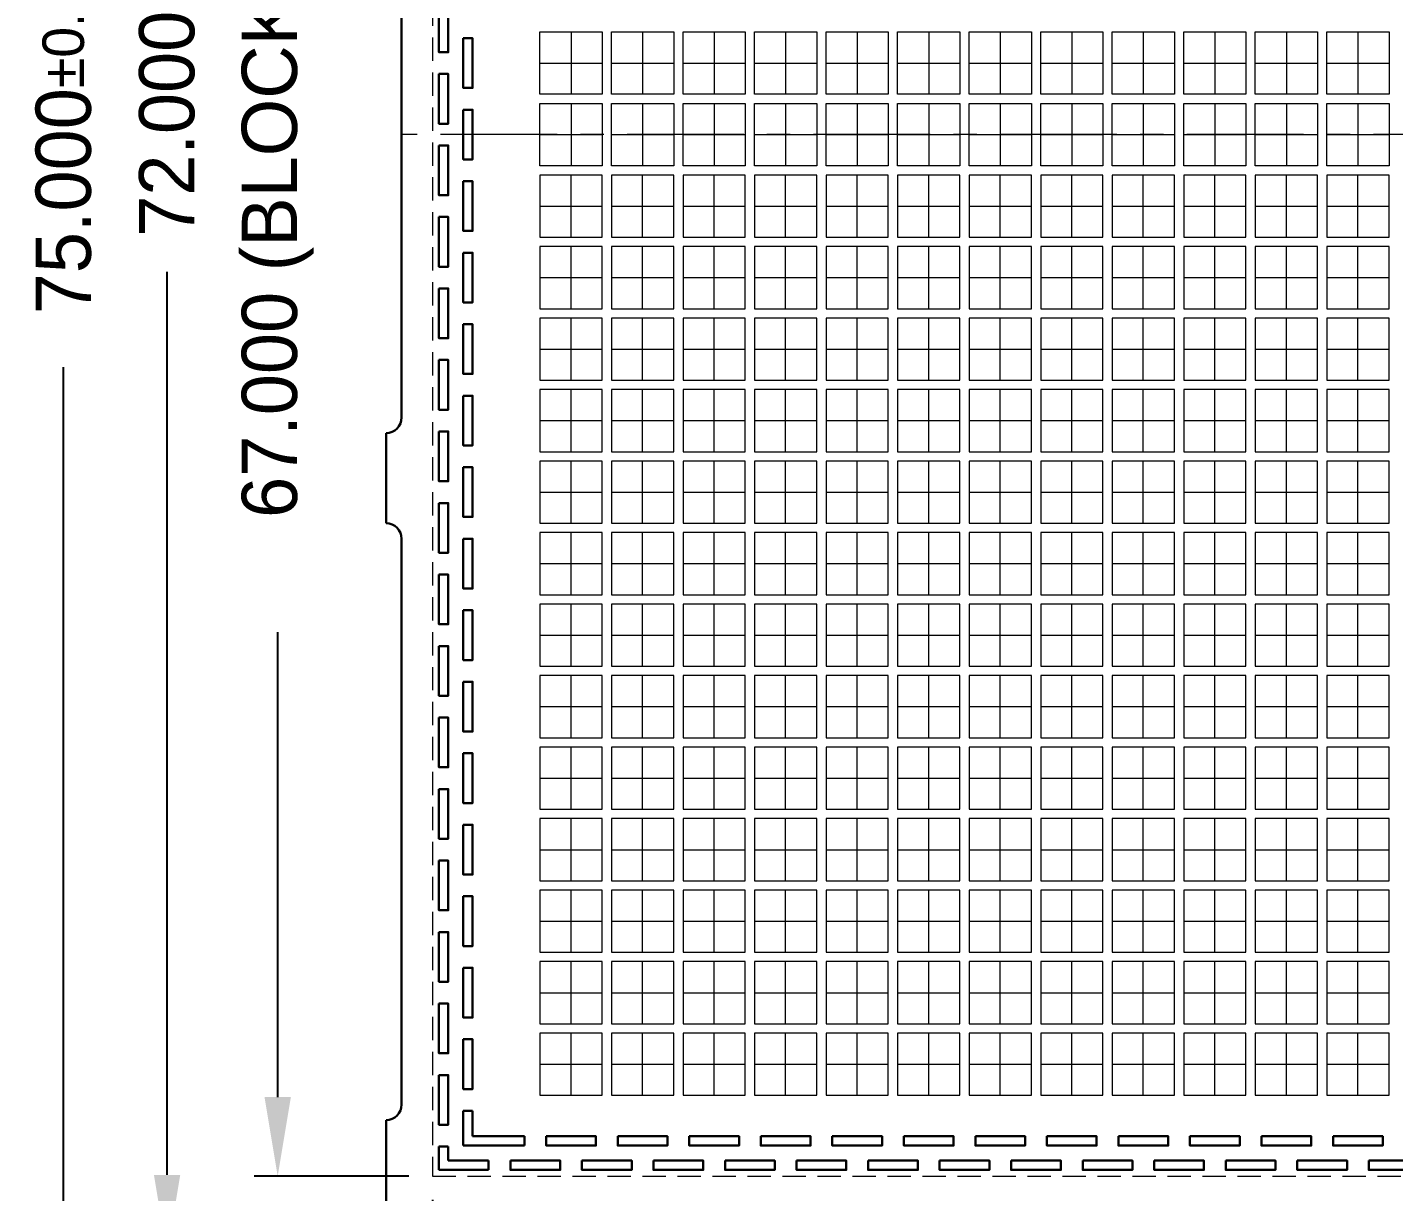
# Model space of a CAD drawing. Extents: x 421 to 684, y -247 to -113.
# Drawn here: x 421.38 to 465.31, y -206.27 to -168.82 of the extents above; entities that cross this region are included whole.
import ezdxf

# ---------------------------------------------------------------- set-up
doc = ezdxf.new("R2010")
doc.units = 0
doc.header["$LTSCALE"] = 3
doc.header["$MEASUREMENT"] = 0
for name, pattern in [('CENTER', [2, 1.25, -0.25, 0.25, -0.25]), ('HIDDEN', [0.375, 0.25, -0.125]), ('PHANTOM', [2.5, 1.25, -0.25, 0.25, -0.25, 0.25, -0.25])]:
    doc.linetypes.add(name, pattern=pattern)
for name, color, linetype, lineweight in [('CLIN', 1, 'CENTER', 15), ('DIM', 4, 'Continuous', 13), ('HIDN', 6, 'HIDDEN', 15), ('OBJ', 3, 'Continuous', 30), ('OBJ1', 7, 'Continuous', 30), ('PHANTOM', 5, 'PHANTOM', 15)]:
    doc.layers.add(name, color=color, linetype=linetype, lineweight=lineweight)
doc.dimstyles.new('3DEC X 1', dxfattribs={"dimtxt": 1.778, "dimasz": 2.54, "dimexe": 0.762, "dimexo": 0.762, "dimgap": 0.762, "dimtad": 0, "dimdec": 3, "dimzin": 0, "dimdsep": 46, "dimtxsty": 'Standard', "dimcen": 0, "dimadec": 0, "dimazin": 0, "dimtfac": 1, "dimtdec": 3, "dimtofl": 0, "dimtmove": 0, "dimatfit": 3, "dimfxl": 1, "dimtolj": 1, "dimtzin": 0, "dimarcsym": 0})

# ---------------------------------------------------------------- blocks, each defined once
blk = doc.blocks.new('*D18')
at = {"layer": 'Defpoints', "color": 0, "transparency": 16777216}
for p in [(870.965, -294.752), (987.965, -294.752), (987.965, -312.031)]:
    blk.add_point(p, dxfattribs=at)
at = {"layer": 'DIM', "color": 0, "lineweight": -2, "transparency": 16777216}
for p, q in [((870.965, -295.514), (870.965, -312.793)), ((987.965, -295.514), (987.965, -312.793)), ((873.505, -312.031), (912.5, -312.031)), ((985.425, -312.031), (943.954, -312.031))]:
    blk.add_line(p, q, dxfattribs=at)
at = {"layer": 'DIM', "color": 0, "transparency": 16777216}
for points in [[(873.505, -311.607), (873.505, -312.454), (870.965, -312.031)], [(985.425, -311.607), (985.425, -312.454), (987.965, -312.031)]]:
    blk.add_solid(points, dxfattribs=at)
at = {"layer": 'DIM', "color": 0, "transparency": 16777216, "insert": (928.227, -312.031), "char_height": 1.778, "attachment_point": 5}
blk.add_mtext('\\A1;117.000 (BLOCK SIZE)', dxfattribs=at)
blk = doc.blocks.new('*D19')
at = {"layer": 'Defpoints', "color": 0, "transparency": 16777216}
for p in [(865.983, -227.752), (870.965, -227.752), (870.965, -294.752)]:
    blk.add_point(p, dxfattribs=at)
at = {"layer": 'DIM', "color": 0, "lineweight": -2, "transparency": 16777216}
for p, q in [((870.203, -227.752), (865.221, -227.752)), ((865.983, -230.292), (865.983, -246.392)), ((865.983, -292.212), (865.983, -277.253)), ((870.203, -294.752), (865.221, -294.752))]:
    blk.add_line(p, q, dxfattribs=at)
at = {"layer": 'DIM', "color": 0, "transparency": 16777216}
for points in [[(865.56, -230.292), (866.406, -230.292), (865.983, -227.752)], [(865.56, -292.212), (866.406, -292.212), (865.983, -294.752)]]:
    blk.add_solid(points, dxfattribs=at)
at = {"layer": 'DIM', "color": 0, "transparency": 16777216, "insert": (865.983, -261.822), "char_height": 1.778, "attachment_point": 5, "rotation": 90}
blk.add_mtext('\\A1;67.000 (BLOCK SIZE)', dxfattribs=at)
blk = doc.blocks.new('*D20')
at = {"layer": 'Defpoints', "color": 0, "transparency": 16777216}
for p in [(859.099, -223.752), (871.465, -223.752), (871.465, -298.752)]:
    blk.add_point(p, dxfattribs=at)
at = {"layer": 'DIM', "color": 0, "lineweight": -2, "transparency": 16777216}
for p, q in [((870.703, -223.752), (858.337, -223.752)), ((859.099, -226.292), (859.099, -252.616)), ((859.099, -296.212), (859.099, -268.735)), ((870.703, -298.752), (858.337, -298.752))]:
    blk.add_line(p, q, dxfattribs=at)
at = {"layer": 'DIM', "color": 0, "transparency": 16777216}
for points in [[(858.676, -226.292), (859.523, -226.292), (859.099, -223.752)], [(858.676, -296.212), (859.523, -296.212), (859.099, -298.752)]]:
    blk.add_solid(points, dxfattribs=at)
at = {"layer": 'DIM', "color": 0, "transparency": 16777216, "insert": (859.099, -260.675), "char_height": 1.778, "attachment_point": 5, "rotation": 90}
blk.add_mtext('\\A1;75.000{\\H1.333500;±0.050}', dxfattribs=at)
blk = doc.blocks.new('*D21')
at = {"layer": 'Defpoints', "color": 0, "transparency": 16777216}
for p in [(862.426, -225.252), (872.465, -225.252), (899.465, -297.252)]:
    blk.add_point(p, dxfattribs=at)
at = {"layer": 'DIM', "color": 0, "lineweight": -2, "transparency": 16777216}
for p, q in [((871.703, -225.252), (861.664, -225.252)), ((862.426, -227.792), (862.426, -256.142)), ((862.426, -294.712), (862.426, -265.667)), ((898.703, -297.252), (861.664, -297.252))]:
    blk.add_line(p, q, dxfattribs=at)
at = {"layer": 'DIM', "color": 0, "transparency": 16777216}
for points in [[(862.003, -227.792), (862.85, -227.792), (862.426, -225.252)], [(862.003, -294.712), (862.85, -294.712), (862.426, -297.252)]]:
    blk.add_solid(points, dxfattribs=at)
at = {"layer": 'DIM', "color": 0, "transparency": 16777216, "insert": (862.426, -260.905), "char_height": 1.778, "attachment_point": 5, "rotation": 90}
blk.add_mtext('\\A1;72.000', dxfattribs=at)

msp = doc.modelspace()

# ---------------------------------------------------------------- linework, layer by layer
at = {"layer": 'CLIN'}
for p, q in [((438.8626, -168.9671), (438.8626, -170.9671)), ((441.1626, -168.9671), (441.1626, -170.9671)), ((443.4626, -168.9671), (443.4626, -170.9671)), ((445.7626, -168.9671), (445.7626, -170.9671)), ((448.0626, -168.9671), (448.0626, -170.9671)), ((450.3626, -168.9671), (450.3626, -170.9671)), ((452.6626, -168.9671), (452.6626, -170.9671)), ((454.9626, -168.9671), (454.9626, -170.9671)), ((457.2626, -168.9671), (457.2626, -170.9671)), ((459.5626, -168.9671), (459.5626, -170.9671)), ((461.8626, -168.9671), (461.8626, -170.9671)), ((464.1626, -168.9671), (464.1626, -170.9671)), ((437.8626, -169.9671), (439.8626, -169.9671)), ((440.1626, -169.9671), (442.1626, -169.9671)), ((442.4626, -169.9671), (444.4626, -169.9671)), ((444.7626, -169.9671), (446.7626, -169.9671)), ((447.0626, -169.9671), (449.0626, -169.9671)), ((449.3626, -169.9671), (451.3626, -169.9671)), ((451.6626, -169.9671), (453.6626, -169.9671)), ((453.9626, -169.9671), (455.9626, -169.9671)), ((456.2626, -169.9671), (458.2626, -169.9671)), ((458.5626, -169.9671), (460.5626, -169.9671)), ((460.8626, -169.9671), (462.8626, -169.9671)), ((463.1626, -169.9671), (465.1626, -169.9671)), ((438.8626, -171.2671), (438.8626, -173.2671)), ((441.1626, -171.2671), (441.1626, -173.2671)), ((443.4626, -171.2671), (443.4626, -173.2671)), ((445.7626, -171.2671), (445.7626, -173.2671)), ((448.0626, -171.2671), (448.0626, -173.2671)), ((450.3626, -171.2671), (450.3626, -173.2671)), ((452.6626, -171.2671), (452.6626, -173.2671)), ((454.9626, -171.2671), (454.9626, -173.2671)), ((457.2626, -171.2671), (457.2626, -173.2671)), ((459.5626, -171.2671), (459.5626, -173.2671)), ((461.8626, -171.2671), (461.8626, -173.2671)), ((464.1626, -171.2671), (464.1626, -173.2671)), ((552.4126, -172.2671), (433.4126, -172.2671)), ((437.8626, -172.2671), (439.8626, -172.2671)), ((440.1626, -172.2671), (442.1626, -172.2671)), ((442.4626, -172.2671), (444.4626, -172.2671)), ((444.7626, -172.2671), (446.7626, -172.2671)), ((447.0626, -172.2671), (449.0626, -172.2671)), ((449.3626, -172.2671), (451.3626, -172.2671)), ((451.6626, -172.2671), (453.6626, -172.2671)), ((453.9626, -172.2671), (455.9626, -172.2671)), ((456.2626, -172.2671), (458.2626, -172.2671)), ((458.5626, -172.2671), (460.5626, -172.2671)), ((460.8626, -172.2671), (462.8626, -172.2671)), ((463.1626, -172.2671), (465.1626, -172.2671)), ((438.8626, -175.5671), (438.8626, -173.5671)), ((441.1626, -175.5671), (441.1626, -173.5671)), ((443.4626, -175.5671), (443.4626, -173.5671)), ((445.7626, -175.5671), (445.7626, -173.5671)), ((448.0626, -175.5671), (448.0626, -173.5671)), ((450.3626, -175.5671), (450.3626, -173.5671)), ((452.6626, -175.5671), (452.6626, -173.5671)), ((454.9626, -175.5671), (454.9626, -173.5671)), ((457.2626, -175.5671), (457.2626, -173.5671)), ((459.5626, -175.5671), (459.5626, -173.5671)), ((461.8626, -175.5671), (461.8626, -173.5671)), ((464.1626, -175.5671), (464.1626, -173.5671)), ((437.8626, -174.5671), (439.8626, -174.5671)), ((440.1626, -174.5671), (442.1626, -174.5671)), ((442.4626, -174.5671), (444.4626, -174.5671)), ((444.7626, -174.5671), (446.7626, -174.5671)), ((447.0626, -174.5671), (449.0626, -174.5671)), ((449.3626, -174.5671), (451.3626, -174.5671)), ((451.6626, -174.5671), (453.6626, -174.5671)), ((453.9626, -174.5671), (455.9626, -174.5671)), ((456.2626, -174.5671), (458.2626, -174.5671)), ((458.5626, -174.5671), (460.5626, -174.5671)), ((460.8626, -174.5671), (462.8626, -174.5671)), ((463.1626, -174.5671), (465.1626, -174.5671)), ((438.8626, -177.8671), (438.8626, -175.8671)), ((441.1626, -177.8671), (441.1626, -175.8671)), ((443.4626, -177.8671), (443.4626, -175.8671)), ((445.7626, -177.8671), (445.7626, -175.8671)), ((448.0626, -177.8671), (448.0626, -175.8671)), ((450.3626, -177.8671), (450.3626, -175.8671)), ((452.6626, -177.8671), (452.6626, -175.8671)), ((454.9626, -177.8671), (454.9626, -175.8671)), ((457.2626, -177.8671), (457.2626, -175.8671)), ((459.5626, -177.8671), (459.5626, -175.8671)), ((461.8626, -177.8671), (461.8626, -175.8671)), ((464.1626, -177.8671), (464.1626, -175.8671)), ((437.8626, -176.8671), (439.8626, -176.8671)), ((440.1626, -176.8671), (442.1626, -176.8671)), ((442.4626, -176.8671), (444.4626, -176.8671)), ((444.7626, -176.8671), (446.7626, -176.8671)), ((447.0626, -176.8671), (449.0626, -176.8671)), ((449.3626, -176.8671), (451.3626, -176.8671)), ((451.6626, -176.8671), (453.6626, -176.8671)), ((453.9626, -176.8671), (455.9626, -176.8671)), ((456.2626, -176.8671), (458.2626, -176.8671)), ((458.5626, -176.8671), (460.5626, -176.8671)), ((460.8626, -176.8671), (462.8626, -176.8671)), ((463.1626, -176.8671), (465.1626, -176.8671)), ((438.8626, -180.1671), (438.8626, -178.1671)), ((441.1626, -180.1671), (441.1626, -178.1671)), ((443.4626, -180.1671), (443.4626, -178.1671)), ((445.7626, -180.1671), (445.7626, -178.1671)), ((448.0626, -180.1671), (448.0626, -178.1671)), ((450.3626, -180.1671), (450.3626, -178.1671)), ((452.6626, -180.1671), (452.6626, -178.1671)), ((454.9626, -180.1671), (454.9626, -178.1671)), ((457.2626, -180.1671), (457.2626, -178.1671)), ((459.5626, -180.1671), (459.5626, -178.1671)), ((461.8626, -180.1671), (461.8626, -178.1671)), ((464.1626, -180.1671), (464.1626, -178.1671)), ((437.8626, -179.1671), (439.8626, -179.1671)), ((440.1626, -179.1671), (442.1626, -179.1671)), ((442.4626, -179.1671), (444.4626, -179.1671)), ((444.7626, -179.1671), (446.7626, -179.1671)), ((447.0626, -179.1671), (449.0626, -179.1671)), ((449.3626, -179.1671), (451.3626, -179.1671)), ((451.6626, -179.1671), (453.6626, -179.1671)), ((453.9626, -179.1671), (455.9626, -179.1671)), ((456.2626, -179.1671), (458.2626, -179.1671)), ((458.5626, -179.1671), (460.5626, -179.1671)), ((460.8626, -179.1671), (462.8626, -179.1671)), ((463.1626, -179.1671), (465.1626, -179.1671)), ((438.8626, -182.4671), (438.8626, -180.4671)), ((441.1626, -182.4671), (441.1626, -180.4671)), ((443.4626, -182.4671), (443.4626, -180.4671)), ((445.7626, -182.4671), (445.7626, -180.4671)), ((448.0626, -182.4671), (448.0626, -180.4671)), ((450.3626, -182.4671), (450.3626, -180.4671)), ((452.6626, -182.4671), (452.6626, -180.4671)), ((454.9626, -182.4671), (454.9626, -180.4671)), ((457.2626, -182.4671), (457.2626, -180.4671)), ((459.5626, -182.4671), (459.5626, -180.4671)), ((461.8626, -182.4671), (461.8626, -180.4671)), ((464.1626, -182.4671), (464.1626, -180.4671)), ((437.8626, -181.4671), (439.8626, -181.4671)), ((440.1626, -181.4671), (442.1626, -181.4671)), ((442.4626, -181.4671), (444.4626, -181.4671)), ((444.7626, -181.4671), (446.7626, -181.4671)), ((447.0626, -181.4671), (449.0626, -181.4671)), ((449.3626, -181.4671), (451.3626, -181.4671)), ((451.6626, -181.4671), (453.6626, -181.4671)), ((453.9626, -181.4671), (455.9626, -181.4671)), ((456.2626, -181.4671), (458.2626, -181.4671)), ((458.5626, -181.4671), (460.5626, -181.4671)), ((460.8626, -181.4671), (462.8626, -181.4671)), ((463.1626, -181.4671), (465.1626, -181.4671)), ((438.8626, -184.7671), (438.8626, -182.7671)), ((441.1626, -184.7671), (441.1626, -182.7671)), ((443.4626, -184.7671), (443.4626, -182.7671)), ((445.7626, -184.7671), (445.7626, -182.7671)), ((448.0626, -184.7671), (448.0626, -182.7671)), ((450.3626, -184.7671), (450.3626, -182.7671)), ((452.6626, -184.7671), (452.6626, -182.7671)), ((454.9626, -184.7671), (454.9626, -182.7671)), ((457.2626, -184.7671), (457.2626, -182.7671)), ((459.5626, -184.7671), (459.5626, -182.7671)), ((461.8626, -184.7671), (461.8626, -182.7671)), ((464.1626, -184.7671), (464.1626, -182.7671)), ((437.8626, -183.7671), (439.8626, -183.7671)), ((440.1626, -183.7671), (442.1626, -183.7671)), ((442.4626, -183.7671), (444.4626, -183.7671)), ((444.7626, -183.7671), (446.7626, -183.7671)), ((447.0626, -183.7671), (449.0626, -183.7671)), ((449.3626, -183.7671), (451.3626, -183.7671)), ((451.6626, -183.7671), (453.6626, -183.7671)), ((453.9626, -183.7671), (455.9626, -183.7671)), ((456.2626, -183.7671), (458.2626, -183.7671)), ((458.5626, -183.7671), (460.5626, -183.7671)), ((460.8626, -183.7671), (462.8626, -183.7671)), ((463.1626, -183.7671), (465.1626, -183.7671)), ((438.8626, -187.0671), (438.8626, -185.0671)), ((441.1626, -187.0671), (441.1626, -185.0671)), ((443.4626, -187.0671), (443.4626, -185.0671)), ((445.7626, -187.0671), (445.7626, -185.0671)), ((448.0626, -187.0671), (448.0626, -185.0671)), ((450.3626, -187.0671), (450.3626, -185.0671)), ((452.6626, -187.0671), (452.6626, -185.0671)), ((454.9626, -187.0671), (454.9626, -185.0671)), ((457.2626, -187.0671), (457.2626, -185.0671)), ((459.5626, -187.0671), (459.5626, -185.0671)), ((461.8626, -187.0671), (461.8626, -185.0671)), ((464.1626, -187.0671), (464.1626, -185.0671)), ((437.8626, -186.0671), (439.8626, -186.0671)), ((440.1626, -186.0671), (442.1626, -186.0671)), ((442.4626, -186.0671), (444.4626, -186.0671)), ((444.7626, -186.0671), (446.7626, -186.0671)), ((447.0626, -186.0671), (449.0626, -186.0671)), ((449.3626, -186.0671), (451.3626, -186.0671)), ((451.6626, -186.0671), (453.6626, -186.0671)), ((453.9626, -186.0671), (455.9626, -186.0671)), ((456.2626, -186.0671), (458.2626, -186.0671)), ((458.5626, -186.0671), (460.5626, -186.0671)), ((460.8626, -186.0671), (462.8626, -186.0671)), ((463.1626, -186.0671), (465.1626, -186.0671)), ((438.8626, -189.3671), (438.8626, -187.3671)), ((441.1626, -189.3671), (441.1626, -187.3671)), ((443.4626, -189.3671), (443.4626, -187.3671)), ((445.7626, -189.3671), (445.7626, -187.3671)), ((448.0626, -189.3671), (448.0626, -187.3671)), ((450.3626, -189.3671), (450.3626, -187.3671)), ((452.6626, -189.3671), (452.6626, -187.3671)), ((454.9626, -189.3671), (454.9626, -187.3671)), ((457.2626, -189.3671), (457.2626, -187.3671)), ((459.5626, -189.3671), (459.5626, -187.3671)), ((461.8626, -189.3671), (461.8626, -187.3671)), ((464.1626, -189.3671), (464.1626, -187.3671)), ((437.8626, -188.3671), (439.8626, -188.3671)), ((440.1626, -188.3671), (442.1626, -188.3671)), ((442.4626, -188.3671), (444.4626, -188.3671)), ((444.7626, -188.3671), (446.7626, -188.3671)), ((447.0626, -188.3671), (449.0626, -188.3671)), ((449.3626, -188.3671), (451.3626, -188.3671)), ((451.6626, -188.3671), (453.6626, -188.3671)), ((453.9626, -188.3671), (455.9626, -188.3671)), ((456.2626, -188.3671), (458.2626, -188.3671)), ((458.5626, -188.3671), (460.5626, -188.3671)), ((460.8626, -188.3671), (462.8626, -188.3671)), ((463.1626, -188.3671), (465.1626, -188.3671)), ((438.8626, -191.6671), (438.8626, -189.6671)), ((441.1626, -191.6671), (441.1626, -189.6671)), ((443.4626, -191.6671), (443.4626, -189.6671)), ((445.7626, -191.6671), (445.7626, -189.6671)), ((448.0626, -191.6671), (448.0626, -189.6671)), ((450.3626, -191.6671), (450.3626, -189.6671)), ((452.6626, -191.6671), (452.6626, -189.6671)), ((454.9626, -191.6671), (454.9626, -189.6671)), ((457.2626, -191.6671), (457.2626, -189.6671)), ((459.5626, -191.6671), (459.5626, -189.6671)), ((461.8626, -191.6671), (461.8626, -189.6671)), ((464.1626, -191.6671), (464.1626, -189.6671)), ((437.8626, -190.6671), (439.8626, -190.6671)), ((440.1626, -190.6671), (442.1626, -190.6671)), ((442.4626, -190.6671), (444.4626, -190.6671)), ((444.7626, -190.6671), (446.7626, -190.6671)), ((447.0626, -190.6671), (449.0626, -190.6671)), ((449.3626, -190.6671), (451.3626, -190.6671)), ((451.6626, -190.6671), (453.6626, -190.6671)), ((453.9626, -190.6671), (455.9626, -190.6671)), ((456.2626, -190.6671), (458.2626, -190.6671)), ((458.5626, -190.6671), (460.5626, -190.6671)), ((460.8626, -190.6671), (462.8626, -190.6671)), ((463.1626, -190.6671), (465.1626, -190.6671)), ((438.8626, -193.9671), (438.8626, -191.9671)), ((441.1626, -193.9671), (441.1626, -191.9671)), ((443.4626, -193.9671), (443.4626, -191.9671)), ((445.7626, -193.9671), (445.7626, -191.9671)), ((448.0626, -193.9671), (448.0626, -191.9671)), ((450.3626, -193.9671), (450.3626, -191.9671)), ((452.6626, -193.9671), (452.6626, -191.9671)), ((454.9626, -193.9671), (454.9626, -191.9671)), ((457.2626, -193.9671), (457.2626, -191.9671)), ((459.5626, -193.9671), (459.5626, -191.9671)), ((461.8626, -193.9671), (461.8626, -191.9671)), ((464.1626, -193.9671), (464.1626, -191.9671)), ((437.8626, -192.9671), (439.8626, -192.9671)), ((440.1626, -192.9671), (442.1626, -192.9671)), ((442.4626, -192.9671), (444.4626, -192.9671)), ((444.7626, -192.9671), (446.7626, -192.9671)), ((447.0626, -192.9671), (449.0626, -192.9671)), ((449.3626, -192.9671), (451.3626, -192.9671)), ((451.6626, -192.9671), (453.6626, -192.9671)), ((453.9626, -192.9671), (455.9626, -192.9671)), ((456.2626, -192.9671), (458.2626, -192.9671)), ((458.5626, -192.9671), (460.5626, -192.9671)), ((460.8626, -192.9671), (462.8626, -192.9671)), ((463.1626, -192.9671), (465.1626, -192.9671)), ((438.8626, -196.2671), (438.8626, -194.2671)), ((441.1626, -196.2671), (441.1626, -194.2671)), ((443.4626, -196.2671), (443.4626, -194.2671)), ((445.7626, -196.2671), (445.7626, -194.2671)), ((448.0626, -196.2671), (448.0626, -194.2671)), ((450.3626, -196.2671), (450.3626, -194.2671)), ((452.6626, -196.2671), (452.6626, -194.2671)), ((454.9626, -196.2671), (454.9626, -194.2671)), ((457.2626, -196.2671), (457.2626, -194.2671)), ((459.5626, -196.2671), (459.5626, -194.2671)), ((461.8626, -196.2671), (461.8626, -194.2671)), ((464.1626, -196.2671), (464.1626, -194.2671)), ((437.8626, -195.2671), (439.8626, -195.2671)), ((440.1626, -195.2671), (442.1626, -195.2671)), ((442.4626, -195.2671), (444.4626, -195.2671)), ((444.7626, -195.2671), (446.7626, -195.2671)), ((447.0626, -195.2671), (449.0626, -195.2671)), ((449.3626, -195.2671), (451.3626, -195.2671)), ((451.6626, -195.2671), (453.6626, -195.2671)), ((453.9626, -195.2671), (455.9626, -195.2671)), ((456.2626, -195.2671), (458.2626, -195.2671)), ((458.5626, -195.2671), (460.5626, -195.2671)), ((460.8626, -195.2671), (462.8626, -195.2671)), ((463.1626, -195.2671), (465.1626, -195.2671)), ((438.8626, -198.5671), (438.8626, -196.5671)), ((441.1626, -198.5671), (441.1626, -196.5671)), ((443.4626, -198.5671), (443.4626, -196.5671)), ((445.7626, -198.5671), (445.7626, -196.5671)), ((448.0626, -198.5671), (448.0626, -196.5671)), ((450.3626, -198.5671), (450.3626, -196.5671)), ((452.6626, -198.5671), (452.6626, -196.5671)), ((454.9626, -198.5671), (454.9626, -196.5671)), ((457.2626, -198.5671), (457.2626, -196.5671)), ((459.5626, -198.5671), (459.5626, -196.5671)), ((461.8626, -198.5671), (461.8626, -196.5671)), ((464.1626, -198.5671), (464.1626, -196.5671)), ((437.8626, -197.5671), (439.8626, -197.5671)), ((440.1626, -197.5671), (442.1626, -197.5671)), ((442.4626, -197.5671), (444.4626, -197.5671)), ((444.7626, -197.5671), (446.7626, -197.5671)), ((447.0626, -197.5671), (449.0626, -197.5671)), ((449.3626, -197.5671), (451.3626, -197.5671)), ((451.6626, -197.5671), (453.6626, -197.5671)), ((453.9626, -197.5671), (455.9626, -197.5671)), ((456.2626, -197.5671), (458.2626, -197.5671)), ((458.5626, -197.5671), (460.5626, -197.5671)), ((460.8626, -197.5671), (462.8626, -197.5671)), ((463.1626, -197.5671), (465.1626, -197.5671)), ((438.8626, -200.8671), (438.8626, -198.8671)), ((441.1626, -200.8671), (441.1626, -198.8671)), ((443.4626, -200.8671), (443.4626, -198.8671)), ((445.7626, -200.8671), (445.7626, -198.8671)), ((448.0626, -200.8671), (448.0626, -198.8671)), ((450.3626, -200.8671), (450.3626, -198.8671)), ((452.6626, -200.8671), (452.6626, -198.8671)), ((454.9626, -200.8671), (454.9626, -198.8671)), ((457.2626, -200.8671), (457.2626, -198.8671)), ((459.5626, -200.8671), (459.5626, -198.8671)), ((461.8626, -200.8671), (461.8626, -198.8671)), ((464.1626, -200.8671), (464.1626, -198.8671)), ((437.8626, -199.8671), (439.8626, -199.8671)), ((440.1626, -199.8671), (442.1626, -199.8671)), ((442.4626, -199.8671), (444.4626, -199.8671)), ((444.7626, -199.8671), (446.7626, -199.8671)), ((447.0626, -199.8671), (449.0626, -199.8671)), ((449.3626, -199.8671), (451.3626, -199.8671)), ((451.6626, -199.8671), (453.6626, -199.8671)), ((453.9626, -199.8671), (455.9626, -199.8671)), ((456.2626, -199.8671), (458.2626, -199.8671)), ((458.5626, -199.8671), (460.5626, -199.8671)), ((460.8626, -199.8671), (462.8626, -199.8671)), ((463.1626, -199.8671), (465.1626, -199.8671)), ((438.8626, -203.1671), (438.8626, -201.1671)), ((441.1626, -203.1671), (441.1626, -201.1671)), ((443.4626, -203.1671), (443.4626, -201.1671)), ((445.7626, -203.1671), (445.7626, -201.1671)), ((448.0626, -203.1671), (448.0626, -201.1671)), ((450.3626, -203.1671), (450.3626, -201.1671)), ((452.6626, -203.1671), (452.6626, -201.1671)), ((454.9626, -203.1671), (454.9626, -201.1671)), ((457.2626, -203.1671), (457.2626, -201.1671)), ((459.5626, -203.1671), (459.5626, -201.1671)), ((461.8626, -203.1671), (461.8626, -201.1671)), ((464.1626, -203.1671), (464.1626, -201.1671)), ((437.8626, -202.1671), (439.8626, -202.1671)), ((440.1626, -202.1671), (442.1626, -202.1671)), ((442.4626, -202.1671), (444.4626, -202.1671)), ((444.7626, -202.1671), (446.7626, -202.1671)), ((447.0626, -202.1671), (449.0626, -202.1671)), ((449.3626, -202.1671), (451.3626, -202.1671)), ((451.6626, -202.1671), (453.6626, -202.1671)), ((453.9626, -202.1671), (455.9626, -202.1671)), ((456.2626, -202.1671), (458.2626, -202.1671)), ((458.5626, -202.1671), (460.5626, -202.1671)), ((460.8626, -202.1671), (462.8626, -202.1671)), ((463.1626, -202.1671), (465.1626, -202.1671))]:
    msp.add_line(p, q, dxfattribs=at)
at = {"layer": 'HIDN'}
msp.add_lwpolyline([(551.4126, -138.7671), (434.4126, -138.7671), (434.4126, -205.7671), (551.4126, -205.7671)], close=True, dxfattribs=at)
at = {"layer": 'OBJ'}
for p, q in [((433.4126, -181.3671), (433.4126, -163.1671)), ((432.9126, -184.7671), (432.9126, -181.8671)), ((432.9126, -181.8671), (432.9126, -181.8671)), ((432.9126, -184.7671), (432.9126, -184.7671)), ((433.4126, -203.4671), (433.4126, -185.2671)), ((432.9126, -203.9671), (432.9126, -203.9671)), ((432.9126, -208.6171), (432.9126, -203.9671))]:
    msp.add_line(p, q, dxfattribs=at)
for centre, start, end in [((432.9126, -181.3671), 270, 0), ((432.9126, -185.2671), 0, 90), ((432.9126, -203.4671), 270, 0)]:
    msp.add_arc(centre, 0.5, start, end, dxfattribs=at)
at = {"layer": 'OBJ1'}
for p, q in [((435.6946, -203.6671), (435.3946, -203.6671)), ((435.3946, -203.6671), (435.3946, -204.7851)), ((435.6946, -204.4851), (435.6946, -203.6671)), ((437.3626, -204.4851), (435.6946, -204.4851)), ((437.3626, -204.7851), (437.3626, -204.4851)), ((434.9126, -204.8171), (434.6126, -204.8171)), ((434.6126, -204.8171), (434.6126, -205.5671)), ((434.9126, -205.2671), (434.9126, -204.8171)), ((435.3946, -204.7851), (437.3626, -204.7851)), ((434.6126, -205.5671), (436.2126, -205.5671)), ((436.2126, -205.2671), (434.9126, -205.2671)), ((436.2126, -205.2671), (436.2126, -205.5671))]:
    msp.add_line(p, q, dxfattribs=at)
for points in [[(434.6126, -168.0171), (434.9126, -168.0171), (434.9126, -169.6171), (434.6126, -169.6171)], [(435.3946, -169.1671), (435.6946, -169.1671), (435.6946, -170.7671), (435.3946, -170.7671)], [(434.6126, -170.3171), (434.9126, -170.3171), (434.9126, -171.9171), (434.6126, -171.9171)], [(435.3946, -171.4671), (435.6946, -171.4671), (435.6946, -173.0671), (435.3946, -173.0671)], [(434.6126, -172.6171), (434.9126, -172.6171), (434.9126, -174.2171), (434.6126, -174.2171)], [(435.3946, -173.7671), (435.6946, -173.7671), (435.6946, -175.3671), (435.3946, -175.3671)], [(434.6126, -174.9171), (434.9126, -174.9171), (434.9126, -176.5171), (434.6126, -176.5171)], [(435.3946, -176.0671), (435.6946, -176.0671), (435.6946, -177.6671), (435.3946, -177.6671)], [(434.6126, -177.2171), (434.9126, -177.2171), (434.9126, -178.8171), (434.6126, -178.8171)], [(435.3946, -178.3671), (435.6946, -178.3671), (435.6946, -179.9671), (435.3946, -179.9671)], [(434.6126, -179.5171), (434.9126, -179.5171), (434.9126, -181.1171), (434.6126, -181.1171)], [(435.3946, -180.6671), (435.6946, -180.6671), (435.6946, -182.2671), (435.3946, -182.2671)], [(434.6126, -181.8171), (434.9126, -181.8171), (434.9126, -183.4171), (434.6126, -183.4171)], [(435.3946, -182.9671), (435.6946, -182.9671), (435.6946, -184.5671), (435.3946, -184.5671)], [(434.6126, -184.1171), (434.9126, -184.1171), (434.9126, -185.7171), (434.6126, -185.7171)], [(435.3946, -185.2671), (435.6946, -185.2671), (435.6946, -186.8671), (435.3946, -186.8671)], [(434.6126, -186.4171), (434.9126, -186.4171), (434.9126, -188.0171), (434.6126, -188.0171)], [(435.3946, -187.5671), (435.6946, -187.5671), (435.6946, -189.1671), (435.3946, -189.1671)], [(434.6126, -188.7171), (434.9126, -188.7171), (434.9126, -190.3171), (434.6126, -190.3171)], [(435.3946, -189.8671), (435.6946, -189.8671), (435.6946, -191.4671), (435.3946, -191.4671)], [(434.6126, -191.0171), (434.9126, -191.0171), (434.9126, -192.6171), (434.6126, -192.6171)], [(435.3946, -192.1671), (435.6946, -192.1671), (435.6946, -193.7671), (435.3946, -193.7671)], [(434.6126, -193.3171), (434.9126, -193.3171), (434.9126, -194.9171), (434.6126, -194.9171)], [(435.3946, -194.4671), (435.6946, -194.4671), (435.6946, -196.0671), (435.3946, -196.0671)], [(434.6126, -195.6171), (434.9126, -195.6171), (434.9126, -197.2171), (434.6126, -197.2171)], [(435.3946, -196.7671), (435.6946, -196.7671), (435.6946, -198.3671), (435.3946, -198.3671)], [(434.6126, -197.9171), (434.9126, -197.9171), (434.9126, -199.5171), (434.6126, -199.5171)], [(435.3946, -199.0671), (435.6946, -199.0671), (435.6946, -200.6671), (435.3946, -200.6671)], [(434.6126, -200.2171), (434.9126, -200.2171), (434.9126, -201.8171), (434.6126, -201.8171)], [(435.3946, -201.3671), (435.6946, -201.3671), (435.6946, -202.9671), (435.3946, -202.9671)], [(434.6126, -202.5171), (434.9126, -202.5171), (434.9126, -204.1171), (434.6126, -204.1171)], [(438.0626, -204.4851), (439.6626, -204.4851), (439.6626, -204.7851), (438.0626, -204.7851)], [(440.3626, -204.4851), (441.9626, -204.4851), (441.9626, -204.7851), (440.3626, -204.7851)], [(442.6626, -204.4851), (444.2626, -204.4851), (444.2626, -204.7851), (442.6626, -204.7851)], [(444.9626, -204.4851), (446.5626, -204.4851), (446.5626, -204.7851), (444.9626, -204.7851)], [(447.2626, -204.4851), (448.8626, -204.4851), (448.8626, -204.7851), (447.2626, -204.7851)], [(449.5626, -204.4851), (451.1626, -204.4851), (451.1626, -204.7851), (449.5626, -204.7851)], [(451.8626, -204.4851), (453.4626, -204.4851), (453.4626, -204.7851), (451.8626, -204.7851)], [(454.1626, -204.4851), (455.7626, -204.4851), (455.7626, -204.7851), (454.1626, -204.7851)], [(456.4626, -204.4851), (458.0626, -204.4851), (458.0626, -204.7851), (456.4626, -204.7851)], [(458.7626, -204.4851), (460.3626, -204.4851), (460.3626, -204.7851), (458.7626, -204.7851)], [(461.0626, -204.4851), (462.6626, -204.4851), (462.6626, -204.7851), (461.0626, -204.7851)], [(463.3626, -204.4851), (464.9626, -204.4851), (464.9626, -204.7851), (463.3626, -204.7851)], [(436.9126, -205.2671), (438.5126, -205.2671), (438.5126, -205.5671), (436.9126, -205.5671)], [(439.2126, -205.2671), (440.8126, -205.2671), (440.8126, -205.5671), (439.2126, -205.5671)], [(441.5126, -205.2671), (443.1126, -205.2671), (443.1126, -205.5671), (441.5126, -205.5671)], [(443.8126, -205.2671), (445.4126, -205.2671), (445.4126, -205.5671), (443.8126, -205.5671)], [(446.1126, -205.2671), (447.7126, -205.2671), (447.7126, -205.5671), (446.1126, -205.5671)], [(448.4126, -205.2671), (450.0126, -205.2671), (450.0126, -205.5671), (448.4126, -205.5671)], [(450.7126, -205.2671), (452.3126, -205.2671), (452.3126, -205.5671), (450.7126, -205.5671)], [(453.0126, -205.2671), (454.6126, -205.2671), (454.6126, -205.5671), (453.0126, -205.5671)], [(455.3126, -205.2671), (456.9126, -205.2671), (456.9126, -205.5671), (455.3126, -205.5671)], [(457.6126, -205.2671), (459.2126, -205.2671), (459.2126, -205.5671), (457.6126, -205.5671)], [(459.9126, -205.2671), (461.5126, -205.2671), (461.5126, -205.5671), (459.9126, -205.5671)], [(462.2126, -205.2671), (463.8126, -205.2671), (463.8126, -205.5671), (462.2126, -205.5671)], [(464.5126, -205.2671), (466.1126, -205.2671), (466.1126, -205.5671), (464.5126, -205.5671)]]:
    msp.add_lwpolyline(points, close=True, dxfattribs=at)
at = {"layer": 'PHANTOM'}
for points in [[(437.8626, -168.9671), (439.8626, -168.9671), (439.8626, -170.9671), (437.8626, -170.9671)], [(440.1626, -168.9671), (442.1626, -168.9671), (442.1626, -170.9671), (440.1626, -170.9671)], [(442.4626, -168.9671), (444.4626, -168.9671), (444.4626, -170.9671), (442.4626, -170.9671)], [(444.7626, -168.9671), (446.7626, -168.9671), (446.7626, -170.9671), (444.7626, -170.9671)], [(447.0626, -168.9671), (449.0626, -168.9671), (449.0626, -170.9671), (447.0626, -170.9671)], [(449.3626, -168.9671), (451.3626, -168.9671), (451.3626, -170.9671), (449.3626, -170.9671)], [(451.6626, -168.9671), (453.6626, -168.9671), (453.6626, -170.9671), (451.6626, -170.9671)], [(453.9626, -168.9671), (455.9626, -168.9671), (455.9626, -170.9671), (453.9626, -170.9671)], [(456.2626, -168.9671), (458.2626, -168.9671), (458.2626, -170.9671), (456.2626, -170.9671)], [(458.5626, -168.9671), (460.5626, -168.9671), (460.5626, -170.9671), (458.5626, -170.9671)], [(460.8626, -168.9671), (462.8626, -168.9671), (462.8626, -170.9671), (460.8626, -170.9671)], [(463.1626, -168.9671), (465.1626, -168.9671), (465.1626, -170.9671), (463.1626, -170.9671)], [(437.8626, -171.2671), (439.8626, -171.2671), (439.8626, -173.2671), (437.8626, -173.2671)], [(440.1626, -171.2671), (442.1626, -171.2671), (442.1626, -173.2671), (440.1626, -173.2671)], [(442.4626, -171.2671), (444.4626, -171.2671), (444.4626, -173.2671), (442.4626, -173.2671)], [(444.7626, -171.2671), (446.7626, -171.2671), (446.7626, -173.2671), (444.7626, -173.2671)], [(447.0626, -171.2671), (449.0626, -171.2671), (449.0626, -173.2671), (447.0626, -173.2671)], [(449.3626, -171.2671), (451.3626, -171.2671), (451.3626, -173.2671), (449.3626, -173.2671)], [(451.6626, -171.2671), (453.6626, -171.2671), (453.6626, -173.2671), (451.6626, -173.2671)], [(453.9626, -171.2671), (455.9626, -171.2671), (455.9626, -173.2671), (453.9626, -173.2671)], [(456.2626, -171.2671), (458.2626, -171.2671), (458.2626, -173.2671), (456.2626, -173.2671)], [(458.5626, -171.2671), (460.5626, -171.2671), (460.5626, -173.2671), (458.5626, -173.2671)], [(460.8626, -171.2671), (462.8626, -171.2671), (462.8626, -173.2671), (460.8626, -173.2671)], [(463.1626, -171.2671), (465.1626, -171.2671), (465.1626, -173.2671), (463.1626, -173.2671)], [(437.8626, -175.5671), (439.8626, -175.5671), (439.8626, -173.5671), (437.8626, -173.5671)], [(440.1626, -175.5671), (442.1626, -175.5671), (442.1626, -173.5671), (440.1626, -173.5671)], [(442.4626, -175.5671), (444.4626, -175.5671), (444.4626, -173.5671), (442.4626, -173.5671)], [(444.7626, -175.5671), (446.7626, -175.5671), (446.7626, -173.5671), (444.7626, -173.5671)], [(447.0626, -175.5671), (449.0626, -175.5671), (449.0626, -173.5671), (447.0626, -173.5671)], [(449.3626, -175.5671), (451.3626, -175.5671), (451.3626, -173.5671), (449.3626, -173.5671)], [(451.6626, -175.5671), (453.6626, -175.5671), (453.6626, -173.5671), (451.6626, -173.5671)], [(453.9626, -175.5671), (455.9626, -175.5671), (455.9626, -173.5671), (453.9626, -173.5671)], [(456.2626, -175.5671), (458.2626, -175.5671), (458.2626, -173.5671), (456.2626, -173.5671)], [(458.5626, -175.5671), (460.5626, -175.5671), (460.5626, -173.5671), (458.5626, -173.5671)], [(460.8626, -175.5671), (462.8626, -175.5671), (462.8626, -173.5671), (460.8626, -173.5671)], [(463.1626, -175.5671), (465.1626, -175.5671), (465.1626, -173.5671), (463.1626, -173.5671)], [(437.8626, -177.8671), (439.8626, -177.8671), (439.8626, -175.8671), (437.8626, -175.8671)], [(440.1626, -177.8671), (442.1626, -177.8671), (442.1626, -175.8671), (440.1626, -175.8671)], [(442.4626, -177.8671), (444.4626, -177.8671), (444.4626, -175.8671), (442.4626, -175.8671)], [(444.7626, -177.8671), (446.7626, -177.8671), (446.7626, -175.8671), (444.7626, -175.8671)], [(447.0626, -177.8671), (449.0626, -177.8671), (449.0626, -175.8671), (447.0626, -175.8671)], [(449.3626, -177.8671), (451.3626, -177.8671), (451.3626, -175.8671), (449.3626, -175.8671)], [(451.6626, -177.8671), (453.6626, -177.8671), (453.6626, -175.8671), (451.6626, -175.8671)], [(453.9626, -177.8671), (455.9626, -177.8671), (455.9626, -175.8671), (453.9626, -175.8671)], [(456.2626, -177.8671), (458.2626, -177.8671), (458.2626, -175.8671), (456.2626, -175.8671)], [(458.5626, -177.8671), (460.5626, -177.8671), (460.5626, -175.8671), (458.5626, -175.8671)], [(460.8626, -177.8671), (462.8626, -177.8671), (462.8626, -175.8671), (460.8626, -175.8671)], [(463.1626, -177.8671), (465.1626, -177.8671), (465.1626, -175.8671), (463.1626, -175.8671)], [(437.8626, -180.1671), (439.8626, -180.1671), (439.8626, -178.1671), (437.8626, -178.1671)], [(440.1626, -180.1671), (442.1626, -180.1671), (442.1626, -178.1671), (440.1626, -178.1671)], [(442.4626, -180.1671), (444.4626, -180.1671), (444.4626, -178.1671), (442.4626, -178.1671)], [(444.7626, -180.1671), (446.7626, -180.1671), (446.7626, -178.1671), (444.7626, -178.1671)], [(447.0626, -180.1671), (449.0626, -180.1671), (449.0626, -178.1671), (447.0626, -178.1671)], [(449.3626, -180.1671), (451.3626, -180.1671), (451.3626, -178.1671), (449.3626, -178.1671)], [(451.6626, -180.1671), (453.6626, -180.1671), (453.6626, -178.1671), (451.6626, -178.1671)], [(453.9626, -180.1671), (455.9626, -180.1671), (455.9626, -178.1671), (453.9626, -178.1671)], [(456.2626, -180.1671), (458.2626, -180.1671), (458.2626, -178.1671), (456.2626, -178.1671)], [(458.5626, -180.1671), (460.5626, -180.1671), (460.5626, -178.1671), (458.5626, -178.1671)], [(460.8626, -180.1671), (462.8626, -180.1671), (462.8626, -178.1671), (460.8626, -178.1671)], [(463.1626, -180.1671), (465.1626, -180.1671), (465.1626, -178.1671), (463.1626, -178.1671)], [(437.8626, -182.4671), (439.8626, -182.4671), (439.8626, -180.4671), (437.8626, -180.4671)], [(440.1626, -182.4671), (442.1626, -182.4671), (442.1626, -180.4671), (440.1626, -180.4671)], [(442.4626, -182.4671), (444.4626, -182.4671), (444.4626, -180.4671), (442.4626, -180.4671)], [(444.7626, -182.4671), (446.7626, -182.4671), (446.7626, -180.4671), (444.7626, -180.4671)], [(447.0626, -182.4671), (449.0626, -182.4671), (449.0626, -180.4671), (447.0626, -180.4671)], [(449.3626, -182.4671), (451.3626, -182.4671), (451.3626, -180.4671), (449.3626, -180.4671)], [(451.6626, -182.4671), (453.6626, -182.4671), (453.6626, -180.4671), (451.6626, -180.4671)], [(453.9626, -182.4671), (455.9626, -182.4671), (455.9626, -180.4671), (453.9626, -180.4671)], [(456.2626, -182.4671), (458.2626, -182.4671), (458.2626, -180.4671), (456.2626, -180.4671)], [(458.5626, -182.4671), (460.5626, -182.4671), (460.5626, -180.4671), (458.5626, -180.4671)], [(460.8626, -182.4671), (462.8626, -182.4671), (462.8626, -180.4671), (460.8626, -180.4671)], [(463.1626, -182.4671), (465.1626, -182.4671), (465.1626, -180.4671), (463.1626, -180.4671)], [(437.8626, -184.7671), (439.8626, -184.7671), (439.8626, -182.7671), (437.8626, -182.7671)], [(440.1626, -184.7671), (442.1626, -184.7671), (442.1626, -182.7671), (440.1626, -182.7671)], [(442.4626, -184.7671), (444.4626, -184.7671), (444.4626, -182.7671), (442.4626, -182.7671)], [(444.7626, -184.7671), (446.7626, -184.7671), (446.7626, -182.7671), (444.7626, -182.7671)], [(447.0626, -184.7671), (449.0626, -184.7671), (449.0626, -182.7671), (447.0626, -182.7671)], [(449.3626, -184.7671), (451.3626, -184.7671), (451.3626, -182.7671), (449.3626, -182.7671)], [(451.6626, -184.7671), (453.6626, -184.7671), (453.6626, -182.7671), (451.6626, -182.7671)], [(453.9626, -184.7671), (455.9626, -184.7671), (455.9626, -182.7671), (453.9626, -182.7671)], [(456.2626, -184.7671), (458.2626, -184.7671), (458.2626, -182.7671), (456.2626, -182.7671)], [(458.5626, -184.7671), (460.5626, -184.7671), (460.5626, -182.7671), (458.5626, -182.7671)], [(460.8626, -184.7671), (462.8626, -184.7671), (462.8626, -182.7671), (460.8626, -182.7671)], [(463.1626, -184.7671), (465.1626, -184.7671), (465.1626, -182.7671), (463.1626, -182.7671)], [(437.8626, -187.0671), (439.8626, -187.0671), (439.8626, -185.0671), (437.8626, -185.0671)], [(440.1626, -187.0671), (442.1626, -187.0671), (442.1626, -185.0671), (440.1626, -185.0671)], [(442.4626, -187.0671), (444.4626, -187.0671), (444.4626, -185.0671), (442.4626, -185.0671)], [(444.7626, -187.0671), (446.7626, -187.0671), (446.7626, -185.0671), (444.7626, -185.0671)], [(447.0626, -187.0671), (449.0626, -187.0671), (449.0626, -185.0671), (447.0626, -185.0671)], [(449.3626, -187.0671), (451.3626, -187.0671), (451.3626, -185.0671), (449.3626, -185.0671)], [(451.6626, -187.0671), (453.6626, -187.0671), (453.6626, -185.0671), (451.6626, -185.0671)], [(453.9626, -187.0671), (455.9626, -187.0671), (455.9626, -185.0671), (453.9626, -185.0671)], [(456.2626, -187.0671), (458.2626, -187.0671), (458.2626, -185.0671), (456.2626, -185.0671)], [(458.5626, -187.0671), (460.5626, -187.0671), (460.5626, -185.0671), (458.5626, -185.0671)], [(460.8626, -187.0671), (462.8626, -187.0671), (462.8626, -185.0671), (460.8626, -185.0671)], [(463.1626, -187.0671), (465.1626, -187.0671), (465.1626, -185.0671), (463.1626, -185.0671)], [(437.8626, -189.3671), (439.8626, -189.3671), (439.8626, -187.3671), (437.8626, -187.3671)], [(440.1626, -189.3671), (442.1626, -189.3671), (442.1626, -187.3671), (440.1626, -187.3671)], [(442.4626, -189.3671), (444.4626, -189.3671), (444.4626, -187.3671), (442.4626, -187.3671)], [(444.7626, -189.3671), (446.7626, -189.3671), (446.7626, -187.3671), (444.7626, -187.3671)], [(447.0626, -189.3671), (449.0626, -189.3671), (449.0626, -187.3671), (447.0626, -187.3671)], [(449.3626, -189.3671), (451.3626, -189.3671), (451.3626, -187.3671), (449.3626, -187.3671)], [(451.6626, -189.3671), (453.6626, -189.3671), (453.6626, -187.3671), (451.6626, -187.3671)], [(453.9626, -189.3671), (455.9626, -189.3671), (455.9626, -187.3671), (453.9626, -187.3671)], [(456.2626, -189.3671), (458.2626, -189.3671), (458.2626, -187.3671), (456.2626, -187.3671)], [(458.5626, -189.3671), (460.5626, -189.3671), (460.5626, -187.3671), (458.5626, -187.3671)], [(460.8626, -189.3671), (462.8626, -189.3671), (462.8626, -187.3671), (460.8626, -187.3671)], [(463.1626, -189.3671), (465.1626, -189.3671), (465.1626, -187.3671), (463.1626, -187.3671)], [(437.8626, -191.6671), (439.8626, -191.6671), (439.8626, -189.6671), (437.8626, -189.6671)], [(440.1626, -191.6671), (442.1626, -191.6671), (442.1626, -189.6671), (440.1626, -189.6671)], [(442.4626, -191.6671), (444.4626, -191.6671), (444.4626, -189.6671), (442.4626, -189.6671)], [(444.7626, -191.6671), (446.7626, -191.6671), (446.7626, -189.6671), (444.7626, -189.6671)], [(447.0626, -191.6671), (449.0626, -191.6671), (449.0626, -189.6671), (447.0626, -189.6671)], [(449.3626, -191.6671), (451.3626, -191.6671), (451.3626, -189.6671), (449.3626, -189.6671)], [(451.6626, -191.6671), (453.6626, -191.6671), (453.6626, -189.6671), (451.6626, -189.6671)], [(453.9626, -191.6671), (455.9626, -191.6671), (455.9626, -189.6671), (453.9626, -189.6671)], [(456.2626, -191.6671), (458.2626, -191.6671), (458.2626, -189.6671), (456.2626, -189.6671)], [(458.5626, -191.6671), (460.5626, -191.6671), (460.5626, -189.6671), (458.5626, -189.6671)], [(460.8626, -191.6671), (462.8626, -191.6671), (462.8626, -189.6671), (460.8626, -189.6671)], [(463.1626, -191.6671), (465.1626, -191.6671), (465.1626, -189.6671), (463.1626, -189.6671)], [(437.8626, -193.9671), (439.8626, -193.9671), (439.8626, -191.9671), (437.8626, -191.9671)], [(440.1626, -193.9671), (442.1626, -193.9671), (442.1626, -191.9671), (440.1626, -191.9671)], [(442.4626, -193.9671), (444.4626, -193.9671), (444.4626, -191.9671), (442.4626, -191.9671)], [(444.7626, -193.9671), (446.7626, -193.9671), (446.7626, -191.9671), (444.7626, -191.9671)], [(447.0626, -193.9671), (449.0626, -193.9671), (449.0626, -191.9671), (447.0626, -191.9671)], [(449.3626, -193.9671), (451.3626, -193.9671), (451.3626, -191.9671), (449.3626, -191.9671)], [(451.6626, -193.9671), (453.6626, -193.9671), (453.6626, -191.9671), (451.6626, -191.9671)], [(453.9626, -193.9671), (455.9626, -193.9671), (455.9626, -191.9671), (453.9626, -191.9671)], [(456.2626, -193.9671), (458.2626, -193.9671), (458.2626, -191.9671), (456.2626, -191.9671)], [(458.5626, -193.9671), (460.5626, -193.9671), (460.5626, -191.9671), (458.5626, -191.9671)], [(460.8626, -193.9671), (462.8626, -193.9671), (462.8626, -191.9671), (460.8626, -191.9671)], [(463.1626, -193.9671), (465.1626, -193.9671), (465.1626, -191.9671), (463.1626, -191.9671)], [(437.8626, -196.2671), (439.8626, -196.2671), (439.8626, -194.2671), (437.8626, -194.2671)], [(440.1626, -196.2671), (442.1626, -196.2671), (442.1626, -194.2671), (440.1626, -194.2671)], [(442.4626, -196.2671), (444.4626, -196.2671), (444.4626, -194.2671), (442.4626, -194.2671)], [(444.7626, -196.2671), (446.7626, -196.2671), (446.7626, -194.2671), (444.7626, -194.2671)], [(447.0626, -196.2671), (449.0626, -196.2671), (449.0626, -194.2671), (447.0626, -194.2671)], [(449.3626, -196.2671), (451.3626, -196.2671), (451.3626, -194.2671), (449.3626, -194.2671)], [(451.6626, -196.2671), (453.6626, -196.2671), (453.6626, -194.2671), (451.6626, -194.2671)], [(453.9626, -196.2671), (455.9626, -196.2671), (455.9626, -194.2671), (453.9626, -194.2671)], [(456.2626, -196.2671), (458.2626, -196.2671), (458.2626, -194.2671), (456.2626, -194.2671)], [(458.5626, -196.2671), (460.5626, -196.2671), (460.5626, -194.2671), (458.5626, -194.2671)], [(460.8626, -196.2671), (462.8626, -196.2671), (462.8626, -194.2671), (460.8626, -194.2671)], [(463.1626, -196.2671), (465.1626, -196.2671), (465.1626, -194.2671), (463.1626, -194.2671)], [(437.8626, -198.5671), (439.8626, -198.5671), (439.8626, -196.5671), (437.8626, -196.5671)], [(440.1626, -198.5671), (442.1626, -198.5671), (442.1626, -196.5671), (440.1626, -196.5671)], [(442.4626, -198.5671), (444.4626, -198.5671), (444.4626, -196.5671), (442.4626, -196.5671)], [(444.7626, -198.5671), (446.7626, -198.5671), (446.7626, -196.5671), (444.7626, -196.5671)], [(447.0626, -198.5671), (449.0626, -198.5671), (449.0626, -196.5671), (447.0626, -196.5671)], [(449.3626, -198.5671), (451.3626, -198.5671), (451.3626, -196.5671), (449.3626, -196.5671)], [(451.6626, -198.5671), (453.6626, -198.5671), (453.6626, -196.5671), (451.6626, -196.5671)], [(453.9626, -198.5671), (455.9626, -198.5671), (455.9626, -196.5671), (453.9626, -196.5671)], [(456.2626, -198.5671), (458.2626, -198.5671), (458.2626, -196.5671), (456.2626, -196.5671)], [(458.5626, -198.5671), (460.5626, -198.5671), (460.5626, -196.5671), (458.5626, -196.5671)], [(460.8626, -198.5671), (462.8626, -198.5671), (462.8626, -196.5671), (460.8626, -196.5671)], [(463.1626, -198.5671), (465.1626, -198.5671), (465.1626, -196.5671), (463.1626, -196.5671)], [(437.8626, -200.8671), (439.8626, -200.8671), (439.8626, -198.8671), (437.8626, -198.8671)], [(440.1626, -200.8671), (442.1626, -200.8671), (442.1626, -198.8671), (440.1626, -198.8671)], [(442.4626, -200.8671), (444.4626, -200.8671), (444.4626, -198.8671), (442.4626, -198.8671)], [(444.7626, -200.8671), (446.7626, -200.8671), (446.7626, -198.8671), (444.7626, -198.8671)], [(447.0626, -200.8671), (449.0626, -200.8671), (449.0626, -198.8671), (447.0626, -198.8671)], [(449.3626, -200.8671), (451.3626, -200.8671), (451.3626, -198.8671), (449.3626, -198.8671)], [(451.6626, -200.8671), (453.6626, -200.8671), (453.6626, -198.8671), (451.6626, -198.8671)], [(453.9626, -200.8671), (455.9626, -200.8671), (455.9626, -198.8671), (453.9626, -198.8671)], [(456.2626, -200.8671), (458.2626, -200.8671), (458.2626, -198.8671), (456.2626, -198.8671)], [(458.5626, -200.8671), (460.5626, -200.8671), (460.5626, -198.8671), (458.5626, -198.8671)], [(460.8626, -200.8671), (462.8626, -200.8671), (462.8626, -198.8671), (460.8626, -198.8671)], [(463.1626, -200.8671), (465.1626, -200.8671), (465.1626, -198.8671), (463.1626, -198.8671)], [(437.8626, -203.1671), (439.8626, -203.1671), (439.8626, -201.1671), (437.8626, -201.1671)], [(440.1626, -203.1671), (442.1626, -203.1671), (442.1626, -201.1671), (440.1626, -201.1671)], [(442.4626, -203.1671), (444.4626, -203.1671), (444.4626, -201.1671), (442.4626, -201.1671)], [(444.7626, -203.1671), (446.7626, -203.1671), (446.7626, -201.1671), (444.7626, -201.1671)], [(447.0626, -203.1671), (449.0626, -203.1671), (449.0626, -201.1671), (447.0626, -201.1671)], [(449.3626, -203.1671), (451.3626, -203.1671), (451.3626, -201.1671), (449.3626, -201.1671)], [(451.6626, -203.1671), (453.6626, -203.1671), (453.6626, -201.1671), (451.6626, -201.1671)], [(453.9626, -203.1671), (455.9626, -203.1671), (455.9626, -201.1671), (453.9626, -201.1671)], [(456.2626, -203.1671), (458.2626, -203.1671), (458.2626, -201.1671), (456.2626, -201.1671)], [(458.5626, -203.1671), (460.5626, -203.1671), (460.5626, -201.1671), (458.5626, -201.1671)], [(460.8626, -203.1671), (462.8626, -203.1671), (462.8626, -201.1671), (460.8626, -201.1671)], [(463.1626, -203.1671), (465.1626, -203.1671), (465.1626, -201.1671), (463.1626, -201.1671)]]:
    msp.add_lwpolyline(points, close=True, dxfattribs=at)

# ---------------------------------------------------------------- dimensions: what is measured, and where the dimension line sits
at = {"layer": 'DIM'}
dim = msp.add_linear_dim(base=(422.5463, -134.7671), p1=(434.9126, -209.7671), p2=(434.9126, -134.7671), angle=90, dimstyle='3DEC X 1', override={"dimgap": 0.762, "dimtol": 1, "dimlim": 0, "dimtp": 0.05, "dimtm": 0.05, "dimtfac": 0.75}, dxfattribs=at)
dim.commit()
dim.dimension.update_dxf_attribs({"geometry": '*D20', "text_midpoint": (422.5463, -171.6902), "dimtype": 128, "insert": (-436.5529, 88.9852)})
dim = msp.add_linear_dim(base=(425.8735, -136.2671), p1=(462.9126, -208.2671), p2=(435.9126, -136.2671), angle=90, dimstyle='3DEC X 1', dxfattribs=at)
dim.commit()
dim.dimension.update_dxf_attribs({"geometry": '*D21', "text_midpoint": (425.8735, -171.9195), "dimtype": 128, "insert": (-436.5529, 88.9852)})
dim = msp.add_linear_dim(base=(429.4302, -138.7671), p1=(434.4126, -205.7671), p2=(434.4126, -138.7671), angle=90, text='<> (BLOCK SIZE)', dimstyle='3DEC X 1', dxfattribs=at)
dim.commit()
dim.dimension.update_dxf_attribs({"geometry": '*D19', "text_midpoint": (429.4302, -172.8368), "dimtype": 128, "insert": (-436.5529, 88.9852)})
dim = msp.add_linear_dim(base=(551.4126, -223.0455), p1=(434.4126, -205.7671), p2=(551.4126, -205.7671), text='<> (BLOCK SIZE)', dimstyle='3DEC X 1', dxfattribs=at)
dim.commit()
dim.dimension.update_dxf_attribs({"geometry": '*D18', "text_midpoint": (491.6744, -223.0455), "dimtype": 128, "insert": (-436.5529, 88.9852)})

doc.saveas('drawing.dxf')
